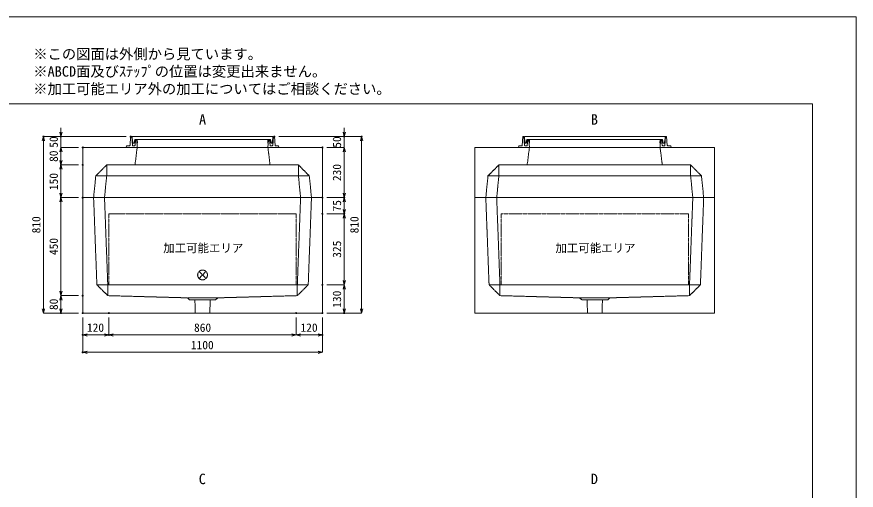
# Model space of a CAD drawing. Units: millimetres, scale not verified. Extents: x -2970 to 2970, y -2100 to 2100.
# Drawn here: x -883 to 2970, y -73 to 2100 of the extents above; entities that cross this region are included whole.
import ezdxf
from ezdxf.enums import TextEntityAlignment as Align

# ---------------------------------------------------------------- set-up
doc = ezdxf.new("R2010")
doc.units = ezdxf.units.MM
doc.header["$LTSCALE"] = 10
doc.header["$PDMODE"] = 32
doc.header["$PDSIZE"] = 5
doc.linetypes.add('LONG_DASHED1', pattern=[7, 6, -1])
doc.linetypes.add('LONG_DOUBLE_CHAIN', pattern=[21.8, 18, -1, 0.6, -0.6, 0.6, -1])
for name, color, linetype, lineweight in [('0-0_D-TTL', 7, 'Continuous', 9), ('0-1_Defpoints', 7, 'Continuous', 9), ('0-3_D-TTL-TXT', 7, 'Continuous', 9), ('0-4_D-STR-TXT', 7, 'Continuous', 9), ('0-5_D-STR-DIM', 3, 'Continuous', 9), ('0-6_0', 7, 'Continuous', 9), ('0-7_D-STR', 7, 'LONG_DASHED1', 9), ('0-9_D-STR-STR5', 1, 'LONG_DOUBLE_CHAIN', 9), ('0-A_D-STR-STR4', 134, 'Continuous', 9)]:
    doc.layers.add(name, color=color, linetype=linetype, lineweight=lineweight)
doc.styles.add('ＭＳ ゴシック', font='')
doc.styles.get('ＭＳ ゴシック').set_extended_font_data('MS Gothic')

# ---------------------------------------------------------------- blocks, each defined once
blk = doc.blocks.new('A$C4DE05FD1')
at = {"layer": '0-0_D-TTL', "color": 134}
for p, q in [((2000, 38000), (57400, 38000)), ((57400, 38000), (57400, 2000))]:
    blk.add_line(p, q, dxfattribs=at)
at = {"layer": '0-1_Defpoints', "color": 134}
for p, q in [((0, 42000), (59400, 42000)), ((59400, 42000), (59400, 0))]:
    blk.add_line(p, q, dxfattribs=at)
at = {"layer": '0-3_D-TTL-TXT', "style": 'ＭＳ ゴシック'}
for s, p in [('※この図面は外側から見ています。', (21630.5, 39907.8)), ('※ABCD面及びｽﾃｯﾌﾟの位置は変更出来ません。', (21630.5, 39107.8)), ('※加工可能エリア外の加工についてはご相談ください。', (21630.5, 38307.8))]:
    blk.add_text(s, height=481.1, dxfattribs=at).set_placement(p, align=Align.BOTTOM_LEFT)
blk = doc.blocks.new('_Open30')
at = {"layer": '0-6_0'}
blk.add_line((0, 0), (-10, 0), dxfattribs=at)
blk.add_lwpolyline([(-10, 2.679), (0, 0), (-10, -2.679)], dxfattribs=at)
blk = doc.blocks.new('A$C31CA379A')
at = {"layer": '0-4_D-STR-TXT', "style": 'ＭＳ ゴシック'}
for s, p in [('A', (-162.9, -1095.3)), ('B', (17819.3, -1095.3)), ('C', (-175.7, -17595.3)), ('D', (17819.3, -17595.3))]:
    blk.add_text(s, height=481.1, dxfattribs=at).set_placement(p, align=Align.BOTTOM_LEFT)
blk = doc.blocks.new('A$C5AA75120')
at = {"layer": '0-7_D-STR', "linetype": 'Continuous'}
for p, q in [((-5500, 0), (-5500, 2300)), ((-5500, 2300), (5500, 2300)), ((5500, 2300), (5500, 0)), ((-5500, 0), (5500, 0))]:
    blk.add_line(p, q, dxfattribs=at)
at = {"layer": '0-7_D-STR'}
for p, q in [((-3000, 2300), (-3100, 1500)), ((3000, 2300), (3100, 1500)), ((-4900, 1000), (-4400, 1500)), ((-4400, 1500), (4400, 1500)), ((-4400, 1000), (-4400, 1500)), ((4900, 1000), (4400, 1500)), ((4400, 1000), (4400, 1500)), ((-4900, 1000), (-5000, 0)), ((-4900, 1000), (4900, 1000)), ((-4400, 1000), (-4500, 0)), ((4400, 1000), (4500, 0)), ((4900, 1000), (5000, 0))]:
    blk.add_line(p, q, dxfattribs=at)
blk = doc.blocks.new('A$C6F5C57E3')
at = {"layer": '0-7_D-STR'}
for p, q in [((-5000, 0), (-4850, -4000)), ((-4500, 0), (-4350, -4000)), ((4500, 0), (4350, -4000)), ((5000, 0), (4850, -4000)), ((-4350, -4500), (-4850, -4000)), ((4850, -4000), (-4850, -4000)), ((-4350, -4500), (-4350, -4000)), ((4350, -4500), (4850, -4000)), ((4350, -4500), (4350, -4000)), ((-4350, -4500), (-700, -4600)), ((700, -4600), (-700, -4600)), ((-600, -4690), (-700, -4600)), ((600, -4690), (700, -4600)), ((4350, -4500), (700, -4600)), ((600, -4690), (-600, -4690)), ((-333, -5300), (-352.5, -4690)), ((333, -5300), (352.5, -4690))]:
    blk.add_line(p, q, dxfattribs=at)
at = {"layer": '0-7_D-STR', "linetype": 'Continuous'}
for p, q in [((5500, -5300), (5500, 0)), ((-5500, -5300), (5500, -5300))]:
    blk.add_line(p, q, dxfattribs=at)
blk.add_lwpolyline([(-5500, -5300), (-5500, 0), (5500, 0)], dxfattribs=at)
at = {"layer": '0-9_D-STR-STR5'}
for p, q in [((-4300, -750), (-4300, -4000)), ((4300, -750), (-4300, -750)), ((4300, -750), (4300, -4000)), ((4300, -4000), (-4300, -4000))]:
    blk.add_line(p, q, dxfattribs=at)
blk = doc.blocks.new('A$C284D0AE2')
at = {"layer": '0-A_D-STR-STR4'}
for p, q in [((-3300, 500), (-3327.8, 98.6)), ((-3250, 500), (-3300, 500)), ((-3221.3, 98.6), (-3250, 500)), ((-3225, 500), (-3225, 370)), ((-3490, 80), (-3500, 0)), ((-3500, 0), (3500, 0)), ((-3347.8, 80), (-3490, 80)), ((-3225, 370), (-3219.2, 370)), ((-3209.2, 360.9), (-3195, 200)), ((-3117.8, 80), (-3201.4, 80)), ((-3195, 200), (-3145, 200)), ((-3145, 200), (-3115, 370)), ((-3115, 370), (3115, 370)), ((-3090, 370), (-3106.2, 200.7)), ((-3106.2, 200.7), (-3086.1, 200.7)), ((-3070, 340), (-3098, 97.7)), ((-3000, 370), (-3090, 370)), ((-3020, 340), (-3070, 340)), ((-3000, 0), (-3020, 340)), ((-3011.8, 200.7), (-2991.8, 200.7)), ((-2991.8, 200.7), (-3000, 370)), ((3000, 370), (3090, 370)), ((3106.2, 200.7), (3086.1, 200.7)), ((3090, 370), (3106.2, 200.7)), ((3117.8, 80), (3201.4, 80)), ((3347.8, 80), (3490, 80)), ((3490, 80), (3500, 0))]:
    blk.add_line(p, q, dxfattribs=at)
for points in [[(-3225, 500), (3225, 500), (3225, 370), (3219.2, 370)], [(3221.3, 98.6), (3250, 500), (3300, 500), (3327.8, 98.6)], [(3011.8, 200.7), (2991.8, 200.7), (3000, 370)], [(3000, 0), (3020, 340), (3070, 340), (3098, 97.7)], [(3209.2, 360.9), (3195, 200), (3145, 200), (3115, 370)]]:
    blk.add_lwpolyline(points, dxfattribs=at)
for centre, radius, start, end in [((-3347.8, 100), 20, 270, 356.0372), ((-3201.4, 100), 20, 184.08562, 270), ((-3219.2, 360), 10, 5.04245, 90), ((-3117.8, 100), 20, 270, 353.41806), ((3117.8, 100), 20, 186.58194, 270), ((3201.4, 100), 20, 270, 355.91438), ((3219.2, 360), 10, 90, 174.95755), ((3347.8, 100), 20, 183.9628, 270)]:
    blk.add_arc(centre, radius, start, end, dxfattribs=at)
blk = doc.blocks.new('A$C1C640AAB')
at = {"layer": '0-9_D-STR-STR5'}
for p, q in [((-159.1, -159.1), (159.1, 159.1)), ((-159.1, 159.1), (159.1, -159.1))]:
    blk.add_line(p, q, dxfattribs=at)
blk.add_circle((0, 0), 225, dxfattribs=at)
blk = doc.blocks.new('A$Cf03ddb74')
at = {"layer": '0-7_D-STR'}
blk.add_blockref('A$C6F5C57E3', (0, 0), dxfattribs=at)
at = {"layer": '0-9_D-STR-STR5'}
blk.add_blockref('A$C1C640AAB', (0, -3550), dxfattribs=at)

msp = doc.modelspace()

# ---------------------------------------------------------------- linework, layer by layer
at = {"layer": '0-1_Defpoints'}
for p in [(-760, 1550), (-680, 1550), (-360, 1550), (300, 1550), (620, 1550), (700, 1550), (-580, 1500), (520, 1500), (-680, 1420), (-580, 1420), (-680, 1270), (-580, 1270), (520, 1270), (620, 1270), (520, 1195), (620, 1195), (520, 870), (520, 870), (-580, 820), (-580, 820), (-680, 740), (-580, 740), (-580, 740), (-460, 740), (400, 740), (520, 740), (520, 740), (620, 740), (-580, 640), (-460, 640), (520, 640), (-580, 560)]:
    msp.add_point(p, dxfattribs=at)
at = {"layer": '0-5_D-STR-DIM'}
for p, q in [((-680, 1570), (-680, 1590)), ((620, 1570), (620, 1590)), ((-380, 1550), (-760, 1550)), ((-380, 1550), (-680, 1550)), ((-680, 1500), (-680, 1550)), ((320, 1550), (620, 1550)), ((320, 1550), (700, 1550)), ((620, 1500), (620, 1550)), ((-760, 760), (-760, 1530)), ((700, 760), (700, 1530)), ((-600, 1500), (-680, 1500)), ((-600, 1500), (-680, 1500)), ((-680, 1480), (-680, 1440)), ((-680, 1480), (-680, 1460)), ((540, 1500), (620, 1500)), ((540, 1500), (620, 1500)), ((620, 1480), (620, 1290)), ((620, 1480), (620, 1460)), ((-600, 1420), (-680, 1420)), ((-600, 1420), (-680, 1420)), ((-680, 1290), (-680, 1400)), ((-600, 1270), (-680, 1270)), ((-600, 1270), (-680, 1270)), ((-680, 840), (-680, 1250)), ((540, 1270), (620, 1270)), ((540, 1270), (620, 1270)), ((620, 1215), (620, 1250)), ((540, 1195), (620, 1195)), ((540, 1195), (620, 1195)), ((620, 890), (620, 1175)), ((540, 870), (620, 870)), ((540, 870), (620, 870)), ((620, 850), (620, 760)), ((-600, 820), (-680, 820)), ((-600, 820), (-680, 820)), ((-680, 800), (-680, 760)), ((-600, 740), (-760, 740)), ((-600, 740), (-680, 740)), ((540, 740), (620, 740)), ((540, 740), (700, 740)), ((-580, 720), (-580, 560)), ((-580, 720), (-580, 640)), ((-460, 720), (-460, 640)), ((-460, 720), (-460, 640)), ((400, 720), (400, 640)), ((400, 720), (400, 640)), ((520, 720), (520, 640)), ((520, 720), (520, 560)), ((-480, 640), (-560, 640)), ((380, 640), (-440, 640)), ((420, 640), (500, 640)), ((500, 560), (-560, 560))]:
    msp.add_line(p, q, dxfattribs=at)

# ---------------------------------------------------------------- block references
at = {"layer": '0-0_D-TTL', "xscale": 0.1, "yscale": 0.1}
msp.add_blockref('A$C4DE05FD1', (-2970, -2100), dxfattribs=at)
at = {"layer": '0-4_D-STR-TXT', "xscale": 0.1, "yscale": 0.1}
msp.add_blockref('A$C31CA379A', (-30, 1700), dxfattribs=at)
at = {"layer": '0-5_D-STR-DIM', "xscale": 2, "yscale": 2}
for p, rotation in [((-760, 1550), 90), ((-680, 1550), 270), ((620, 1550), 270), ((700, 1550), 90), ((-680, 1500), 90), ((-680, 1500), 90), ((620, 1500), 90), ((620, 1500), 90), ((-680, 1420), 270), ((-680, 1420), 90), ((-680, 1270), 270), ((620, 1270), 270), ((-680, 1270), 90), ((620, 1270), 90), ((620, 1195), 270), ((620, 1195), 90), ((620, 870), 270), ((620, 870), 90), ((-680, 820), 270), ((-680, 820), 90), ((-760, 740), 270), ((-680, 740), 270), ((620, 740), 270), ((700, 740), 270), ((-580, 640), 180), ((-460, 640), 180), ((400, 640), 180), ((-580, 560), 180)]:
    msp.add_blockref('_Open30', p, dxfattribs=dict(at, rotation=rotation))
for p in [(-460, 640), (400, 640), (520, 640), (520, 560)]:
    msp.add_blockref('_Open30', p, dxfattribs=at)
at = {"layer": '0-7_D-STR', "xscale": 0.1, "yscale": 0.1}
for name, p in [('A$C5AA75120', (-30, 1270)), ('A$C5AA75120', (1770, 1270)), ('A$Cf03ddb74', (-30, 1270)), ('A$C6F5C57E3', (1770, 1270))]:
    msp.add_blockref(name, p, dxfattribs=at)
at = {"layer": '0-A_D-STR-STR4', "xscale": 0.1, "yscale": 0.1}
for p in [(-30, 1500), (1770, 1500)]:
    msp.add_blockref('A$C284D0AE2', p, dxfattribs=at)

# ---------------------------------------------------------------- texts
at = {"layer": '0-5_D-STR-DIM', "style": 'ＭＳ ゴシック'}
for s, p in [('50', (-682.6, 1498.9)), ('50', (617.4, 1498.9)), ('80', (-682.6, 1433.9)), ('230', (617.4, 1345.8)), ('150', (-682.6, 1304.48)), ('75', (617.4, 1206.42)), ('810', (-762.6, 1105.9)), ('810', (697.4, 1105.9)), ('450', (-682.6, 1006.2)), ('325', (617.4, 993.92)), ('130', (617.4, 764.48)), ('80', (-682.6, 753.9))]:
    msp.add_text(s, height=38.49, rotation=90, dxfattribs=at).set_placement(p, align=Align.BOTTOM_LEFT)
for s, p in [('120', (-560.52, 642.6)), ('860', (-69.1, 642.6)), ('120', (419.48, 642.6)), ('1100', (-83.52, 562.6))]:
    msp.add_text(s, height=38.49, dxfattribs=at).set_placement(p, align=Align.BOTTOM_LEFT)
at = {"layer": '0-9_D-STR-STR5', "style": 'ＭＳ ゴシック'}
for p in [(-210.48, 1007.47), (1589.52, 1007.47)]:
    msp.add_text('加工可能エリア', height=38.49, dxfattribs=at).set_placement(p, align=Align.BOTTOM_LEFT)

doc.saveas('drawing.dxf')
